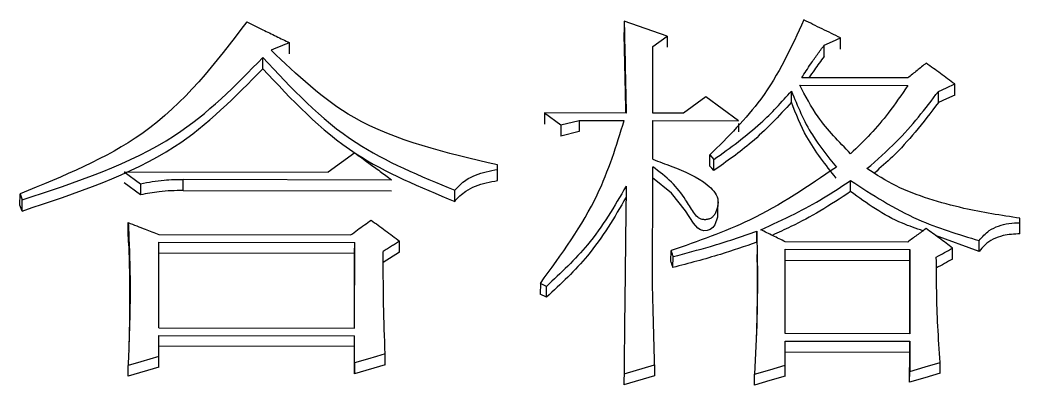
# Model space of a CAD drawing. Header units: millimetres. Extents: x 2384 to 4064, y 886 to 2074.
# Drawn here: x 2776.32 to 2781.62, y 1849.41 to 1851.35 of the extents above; entities that cross this region are included whole.
import ezdxf

# ---------------------------------------------------------------- set-up
doc = ezdxf.new("R2010")
doc.units = ezdxf.units.MM

msp = doc.modelspace()

# ---------------------------------------------------------------- linework, layer by layer
at = {"color": 7, "linetype": 'Continuous', "lineweight": 25}
for p, q in [((2779.5184, 1851.3428), (2779.5182, 1851.2829)), ((2779.7455, 1851.2639), (2779.5184, 1851.3428)), ((2779.6698, 1851.2091), (2779.7455, 1851.2639)), ((2779.6696, 1850.8548), (2779.6698, 1851.2091)), ((2780.5782, 1851.1556), (2780.5784, 1851.2153)), ((2777.6034, 1851.0904), (2777.6036, 1851.1501)), ((2781.0218, 1851.0415), (2780.4593, 1851.0425)), ((2780.4485, 1851.0032), (2781.0218, 1851.0021)), ((2779.9509, 1850.9411), (2779.8318, 1850.8545)), ((2780.1239, 1850.8145), (2779.9509, 1850.9411)), ((2780.405, 1850.9124), (2780.4052, 1850.9718)), ((2781.1838, 1850.9109), (2781.1841, 1850.9703)), ((2779.0963, 1850.8559), (2779.1828, 1850.7926)), ((2779.5289, 1850.8551), (2779.0963, 1850.8559)), ((2779.8318, 1850.8545), (2779.6696, 1850.8548)), ((2779.1828, 1850.7926), (2779.1825, 1850.7334)), ((2779.1828, 1850.7926), (2779.2801, 1850.8161)), ((2779.2801, 1850.8161), (2779.518, 1850.8157)), ((2779.6694, 1850.6099), (2779.6695, 1850.8154)), ((2779.6695, 1850.8154), (2780.1239, 1850.8145)), ((2780.1238, 1850.7997), (2780.1236, 1850.7554)), ((2779.2799, 1850.7569), (2779.1825, 1850.7334)), ((2778.0901, 1850.6445), (2777.9494, 1850.5418)), ((2779.972, 1850.5742), (2779.9722, 1850.6332)), ((2778.8473, 1850.556), (2778.8473, 1850.5798)), ((2779.669, 1849.9188), (2779.6694, 1850.5704)), ((2776.8677, 1850.5438), (2776.9542, 1850.4803)), ((2776.8677, 1850.5438), (2777.9494, 1850.5418)), ((2778.847, 1850.4972), (2778.8473, 1850.556)), ((2776.954, 1850.4216), (2776.8675, 1850.485)), ((2776.9542, 1850.4803), (2776.954, 1850.4216)), ((2777.1811, 1850.4449), (2777.1814, 1850.5037)), ((2777.1814, 1850.5037), (2778.2847, 1850.5016)), ((2776.3157, 1850.3673), (2776.3159, 1850.426)), ((2776.316, 1850.426), (2776.3268, 1850.3942)), ((2777.1811, 1850.4449), (2778.2845, 1850.4429)), ((2776.3265, 1850.3356), (2776.3157, 1850.3673)), ((2776.3265, 1850.3356), (2776.3268, 1850.3942)), ((2780.0155, 1850.3283), (2780.0157, 1850.3872)), ((2781.6163, 1850.2734), (2781.6163, 1850.2972)), ((2781.6161, 1850.2149), (2781.6163, 1850.2734)), ((2776.8918, 1850.1504), (2776.8889, 1850.2157)), ((2777.0514, 1850.2103), (2778.0682, 1850.2084)), ((2780.2206, 1850.1699), (2780.2209, 1850.2283)), ((2781.3997, 1850.1201), (2781.1692, 1850.2054)), ((2777.0511, 1849.716), (2777.0514, 1850.1705)), ((2777.0514, 1850.1705), (2778.0898, 1850.1686)), ((2778.0896, 1849.7141), (2778.0898, 1850.1686)), ((2778.0896, 1850.1103), (2778.0898, 1850.1686)), ((2781.0213, 1850.1712), (2780.3723, 1850.1724)), ((2778.0896, 1850.1103), (2777.0511, 1850.1122)), ((2778.0893, 1849.7141), (2778.0896, 1850.1103)), ((2778.3276, 1850.1178), (2778.241, 1850.0623)), ((2779.7662, 1850.0676), (2779.7665, 1850.1258)), ((2779.777, 1850.0357), (2779.7773, 1850.0939)), ((2780.372, 1849.686), (2780.3723, 1850.1326)), ((2780.3723, 1850.1326), (2781.0321, 1850.1314)), ((2781.0321, 1850.1314), (2781.0318, 1849.6848)), ((2780.372, 1850.0743), (2781.0319, 1850.0731)), ((2781.0316, 1849.6848), (2781.0319, 1850.0731)), ((2779.074, 1849.9519), (2779.0738, 1849.8938)), ((2779.1064, 1849.9359), (2779.074, 1849.9519)), ((2779.1062, 1849.8778), (2779.1064, 1849.9359)), ((2779.1062, 1849.8778), (2779.0738, 1849.8938)), ((2777.0511, 1849.716), (2778.0896, 1849.7141)), ((2777.051, 1849.564), (2777.0511, 1849.6761)), ((2777.0511, 1849.6761), (2778.0895, 1849.6742)), ((2778.0894, 1849.5301), (2778.0895, 1849.6742)), ((2781.0318, 1849.6848), (2780.372, 1849.686)), ((2778.0893, 1849.6165), (2777.051, 1849.6184)), ((2778.0892, 1849.4726), (2778.0893, 1849.6165)), ((2780.3719, 1849.5179), (2780.372, 1849.646)), ((2780.372, 1849.646), (2781.0318, 1849.6448)), ((2781.0318, 1849.6448), (2781.0317, 1849.4846)), ((2778.2515, 1849.5203), (2778.2517, 1849.5778)), ((2780.3719, 1849.5883), (2781.0316, 1849.5871)), ((2781.0315, 1849.4272), (2781.0316, 1849.5871)), ((2776.8885, 1849.4588), (2776.8887, 1849.5163)), ((2777.0508, 1849.5065), (2776.8885, 1849.4588)), ((2778.0894, 1849.5301), (2778.0892, 1849.4726)), ((2778.2515, 1849.5203), (2778.0892, 1849.4726)), ((2779.5173, 1849.4714), (2779.6796, 1849.5192)), ((2779.6796, 1849.5192), (2779.6793, 1849.4617)), ((2779.6793, 1849.4617), (2779.517, 1849.4139)), ((2780.2093, 1849.4127), (2780.2096, 1849.4701)), ((2781.0315, 1849.4272), (2781.0317, 1849.4846))]:
    msp.add_line(p, q, dxfattribs=at)
at = {"color": 7, "linetype": 'Continuous', "lineweight": 25, "flags": 128}
for points in [[(2779.7455, 1851.2639), (2779.7454, 1851.2305), (2779.7453, 1851.2042)], [(2780.5784, 1851.2153), (2780.6217, 1851.2348), (2780.665, 1851.2544)], [(2780.6647, 1851.1946), (2780.6649, 1851.2281), (2780.665, 1851.2544)], [(2777.7443, 1851.2283), (2777.72, 1851.2186), (2777.6956, 1851.2088), (2777.6713, 1851.199), (2777.6469, 1851.1892)], [(2777.7441, 1851.1686), (2777.7442, 1851.2021), (2777.7443, 1851.2283)], [(2781.1841, 1850.9703), (2781.2273, 1850.9899), (2781.2706, 1851.0095)], [(2781.2704, 1850.9501), (2781.2705, 1850.9834), (2781.2706, 1851.0095)], [(2781.2704, 1850.9501), (2781.2271, 1850.9305), (2781.1838, 1850.9109)], [(2779.0963, 1850.8559), (2779.0961, 1850.8227), (2779.096, 1850.7967)], [(2779.2801, 1850.8161), (2779.28, 1850.783), (2779.2799, 1850.7569)], [(2779.9723, 1850.6331), (2779.9831, 1850.6212), (2779.9939, 1850.6093)], [(2779.9937, 1850.5504), (2779.9829, 1850.5623), (2779.9721, 1850.5742)], [(2779.9937, 1850.5504), (2779.9938, 1850.5719), (2779.9939, 1850.5906), (2779.9939, 1850.6093)], [(2780.0136, 1850.3283), (2780.013, 1850.3022), (2779.9995, 1850.2627), (2779.9884, 1850.2477), (2779.9748, 1850.2377), (2779.9578, 1850.2321), (2779.9398, 1850.2313), (2779.922, 1850.2357), (2779.9085, 1850.244), (2779.8861, 1850.2713), (2779.8434, 1850.3366), (2779.7685, 1850.4295), (2779.6692, 1850.5115), (2779.6692, 1850.5115)], [(2780.7184, 1850.4384), (2780.7185, 1850.4537), (2780.7186, 1850.469), (2780.7187, 1850.4972)], [(2778.6198, 1850.3868), (2778.6199, 1850.4033), (2778.6199, 1850.4197), (2778.6201, 1850.4455)], [(2776.8889, 1850.2157), (2776.8891, 1850.2484), (2776.8892, 1850.2741)], [(2778.3276, 1850.1178), (2778.3277, 1850.1505), (2778.3278, 1850.1761)], [(2781.259, 1850.0806), (2781.2592, 1850.1133), (2781.2593, 1850.1389)], [(2781.3997, 1850.1201), (2781.3998, 1850.1363), (2781.3998, 1850.1526), (2781.3999, 1850.1785)], [(2781.0319, 1850.0731), (2781.032, 1850.1057), (2781.0321, 1850.1314)], [(2778.0893, 1849.6165), (2778.0894, 1849.6488), (2778.0895, 1849.6742)], [(2781.0316, 1849.5871), (2781.0317, 1849.6194), (2781.0318, 1849.6448)], [(2777.051, 1849.564), (2777.004, 1849.5502), (2776.957, 1849.5364), (2776.8887, 1849.5163)], [(2777.0508, 1849.5065), (2777.0509, 1849.5387), (2777.051, 1849.564)], [(2778.2517, 1849.5778), (2778.2047, 1849.564), (2778.1577, 1849.5502), (2778.0894, 1849.5301)], [(2780.2096, 1849.4701), (2780.2907, 1849.494), (2780.3719, 1849.5179)], [(2780.3716, 1849.4604), (2780.3718, 1849.4926), (2780.3719, 1849.5179)], [(2781.0317, 1849.4846), (2781.1129, 1849.5085), (2781.194, 1849.5324)], [(2781.1938, 1849.4749), (2781.1939, 1849.5071), (2781.194, 1849.5324)], [(2779.5173, 1849.4714), (2779.5171, 1849.4392), (2779.517, 1849.4139)], [(2780.3716, 1849.4604), (2780.2905, 1849.4365), (2780.2093, 1849.4127)], [(2781.1938, 1849.4749), (2781.1126, 1849.451), (2781.0315, 1849.4272)]]:
    msp.add_lwpolyline(points, dxfattribs=at)
at = {"color": 7, "linetype": 'Continuous', "lineweight": 25}
for points, knots in [([(2777.5172, 1851.3386), (2777.3532, 1851.1224), (2777.0547, 1850.7289), (2776.5454, 1850.5201), (2776.3159, 1850.426)], [0, 0, 0, 0, 0.549466, 1, 1, 1, 1]), ([(2777.5172, 1851.3386), (2777.5457, 1851.3248), (2777.5978, 1851.2995), (2777.6735, 1851.2627), (2777.7207, 1851.2398), (2777.7443, 1851.2283)], [0, 0, 0, 0, 0.376897, 0.688448, 1, 1, 1, 1]), ([(2779.5184, 1851.3428), (2779.5197, 1851.2843), (2779.522, 1851.1739), (2779.5256, 1851.0113), (2779.5278, 1850.9072), (2779.5289, 1850.8551)], [0, 0, 0, 0, 0.360863, 0.680431, 1, 1, 1, 1]), ([(2780.4703, 1851.3489), (2780.4042, 1851.2046), (2780.2854, 1850.9448), (2780.0685, 1850.729), (2779.9722, 1850.6332)], [0, 0, 0, 0, 0.555743, 1, 1, 1, 1]), ([(2780.665, 1851.2544), (2780.6325, 1851.2701), (2780.5677, 1851.3017), (2780.5028, 1851.3331), (2780.4703, 1851.3489)], [0, 0, 0, 0, 0.500001, 1, 1, 1, 1]), ([(2779.5274, 1850.8551), (2779.5266, 1850.8941), (2779.5246, 1850.9851), (2779.5215, 1851.1278), (2779.5193, 1851.2312), (2779.5182, 1851.2829)], [0, 0, 0, 0, 0.273101, 0.636549, 1, 1, 1, 1]), ([(2780.4593, 1851.0425), (2780.4751, 1851.0672), (2780.5017, 1851.1088), (2780.5423, 1851.166), (2780.5664, 1851.1989), (2780.5784, 1851.2153)], [0, 0, 0, 0, 0.420893, 0.710402, 1, 1, 1, 1]), ([(2776.3268, 1850.3942), (2776.6144, 1850.4893), (2777.1215, 1850.657), (2777.458, 1851.0011), (2777.6036, 1851.15)], [0, 0, 0, 0, 0.567325, 1, 1, 1, 1]), ([(2777.6036, 1851.15), (2777.7549, 1850.9866), (2778.0294, 1850.69), (2778.4371, 1850.5213), (2778.6201, 1850.4455)], [0, 0, 0, 0, 0.5512472, 1, 1, 1, 1]), ([(2778.8473, 1850.5798), (2778.5763, 1850.6431), (2778.0996, 1850.7546), (2777.7834, 1851.0582), (2777.6469, 1851.1892)], [0, 0, 0, 0, 0.568428, 1, 1, 1, 1]), ([(2780.5782, 1851.1556), (2780.5606, 1851.1321), (2780.5328, 1851.0948), (2780.5073, 1851.0565), (2780.4979, 1851.0424)], [0, 0, 0, 0, 0.63192, 1, 1, 1, 1]), ([(2776.3265, 1850.3356), (2776.6142, 1850.4306), (2777.1211, 1850.5979), (2777.4577, 1850.9417), (2777.6033, 1851.0904)], [0, 0, 0, 0, 0.567431, 1, 1, 1, 1]), ([(2777.6034, 1851.0904), (2777.7547, 1850.9271), (2778.0293, 1850.6309), (2778.4369, 1850.4625), (2778.6198, 1850.3868)], [0, 0, 0, 0, 0.551151, 1, 1, 1, 1]), ([(2781.1192, 1851.12), (2781.103, 1851.1069), (2781.0705, 1851.0807), (2781.0381, 1851.0546), (2781.0218, 1851.0415)], [0, 0, 0, 0, 0.500001, 1, 1, 1, 1]), ([(2781.2706, 1851.0095), (2781.2454, 1851.0279), (2781.1949, 1851.0648), (2781.1445, 1851.1016), (2781.1192, 1851.12)], [0, 0, 0, 0, 0.500001, 1, 1, 1, 1]), ([(2780.7187, 1850.6397), (2780.6569, 1850.7028), (2780.5472, 1850.815), (2780.4785, 1850.946), (2780.4485, 1851.0032)], [0, 0, 0, 0, 0.563444, 1, 1, 1, 1]), ([(2781.0218, 1851.0021), (2780.9885, 1850.9527), (2780.9286, 1850.8641), (2780.8264, 1850.743), (2780.7547, 1850.6742), (2780.7187, 1850.6397)], [0, 0, 0, 0, 0.385333, 0.691685, 1, 1, 1, 1]), ([(2779.9939, 1850.6093), (2780.08, 1850.6711), (2780.2327, 1850.7807), (2780.3528, 1850.9137), (2780.4052, 1850.9717)], [0, 0, 0, 0, 0.56336, 1, 1, 1, 1]), ([(2780.4052, 1850.9717), (2780.4374, 1850.8924), (2780.4953, 1850.7498), (2780.5976, 1850.6243), (2780.643, 1850.5687)], [0, 0, 0, 0, 0.556662, 1, 1, 1, 1]), ([(2780.8053, 1850.5604), (2780.8583, 1850.6071), (2780.9565, 1850.6934), (2781.0799, 1850.8326), (2781.1493, 1850.9243), (2781.1841, 1850.9703)], [0, 0, 0, 0, 0.37017, 0.684341, 1, 1, 1, 1]), ([(2780.405, 1850.9124), (2780.3373, 1850.8389), (2780.2156, 1850.7068), (2780.0619, 1850.5985), (2779.9937, 1850.5504)], [0, 0, 0, 0, 0.55642, 1, 1, 1, 1]), ([(2780.6427, 1850.5098), (2780.586, 1850.581), (2780.4852, 1850.7074), (2780.4294, 1850.85), (2780.405, 1850.9124)], [0, 0, 0, 0, 0.5629901, 1, 1, 1, 1]), ([(2781.1838, 1850.9109), (2781.1435, 1850.8583), (2781.0681, 1850.7596), (2780.9553, 1850.6339), (2780.8771, 1850.5656), (2780.8445, 1850.5372)], [0, 0, 0, 0, 0.400337, 0.750384, 1, 1, 1, 1]), ([(2779.074, 1849.9519), (2779.1855, 1850.1052), (2779.3836, 1850.3778), (2779.4771, 1850.6824), (2779.518, 1850.8157)], [0, 0, 0, 0, 0.562636, 1, 1, 1, 1]), ([(2778.0901, 1850.6445), (2778.1148, 1850.6263), (2778.1596, 1850.5935), (2778.2245, 1850.5459), (2778.2647, 1850.5164), (2778.2847, 1850.5016)], [0, 0, 0, 0, 0.380765, 0.690382, 1, 1, 1, 1]), ([(2779.6694, 1850.6099), (2779.7031, 1850.5976), (2779.8045, 1850.5604), (2779.9224, 1850.5098), (2779.9953, 1850.4417), (2780.0181, 1850.4019), (2780.0144, 1850.3598), (2780.005, 1850.3279), (2779.9901, 1850.3064), (2779.9756, 1850.2954), (2779.9583, 1850.2899), (2779.9398, 1850.289), (2779.9222, 1850.2931), (2779.9021, 1850.3062), (2779.8779, 1850.342), (2779.8379, 1850.4064), (2779.7725, 1850.4926), (2779.7042, 1850.5441), (2779.6694, 1850.5704)], [0, 0, 0, 0, 0.104455, 0.314538, 0.365413, 0.416689, 0.461691, 0.509286, 0.529557, 0.546773, 0.564037, 0.580954, 0.598429, 0.614262, 0.652197, 0.737834, 0.86664, 1, 1, 1, 1]), ([(2780.643, 1850.5687), (2780.4952, 1850.4676), (2780.229, 1850.2856), (2779.9088, 1850.175), (2779.7665, 1850.1258)], [0, 0, 0, 0, 0.555385, 1, 1, 1, 1]), ([(2781.6163, 1850.2972), (2781.5165, 1850.3125), (2781.3524, 1850.3375), (2781.133, 1850.3978), (2780.9561, 1850.4638), (2780.8552, 1850.5284), (2780.8053, 1850.5604)], [0, 0, 0, 0, 0.344082, 0.565383, 0.784584, 1, 1, 1, 1]), ([(2778.6201, 1850.4455), (2778.6385, 1850.4651), (2778.6691, 1850.4976), (2778.7301, 1850.5276), (2778.787, 1850.5456), (2778.8271, 1850.5526), (2778.8473, 1850.556)], [0, 0, 0, 0, 0.329917, 0.550134, 0.774051, 1, 1, 1, 1]), ([(2776.9542, 1850.4803), (2776.996, 1850.488), (2777.0709, 1850.5017), (2777.1476, 1850.5031), (2777.1814, 1850.5036)], [0, 0, 0, 0, 0.5590432, 1, 1, 1, 1]), ([(2778.6198, 1850.3868), (2778.6382, 1850.4063), (2778.6689, 1850.4388), (2778.7298, 1850.4688), (2778.7868, 1850.4868), (2778.8269, 1850.4937), (2778.847, 1850.4972)], [0, 0, 0, 0, 0.329802, 0.55002, 0.773982, 1, 1, 1, 1]), ([(2779.5287, 1850.4677), (2779.4666, 1850.3606), (2779.355, 1850.1681), (2779.1828, 1850.0073), (2779.1064, 1849.9359)], [0, 0, 0, 0, 0.556097, 1, 1, 1, 1]), ([(2779.5287, 1850.4677), (2779.528, 1850.4073), (2779.5259, 1850.2264), (2779.522, 1849.8948), (2779.519, 1849.6222), (2779.5173, 1849.4714)], [0, 0, 0, 0, 0.1825466, 0.547641, 1, 1, 1, 1]), ([(2780.2425, 1850.2362), (2780.3029, 1850.2639), (2780.4166, 1850.316), (2780.576, 1850.4031), (2780.671, 1850.4658), (2780.7187, 1850.4972)], [0, 0, 0, 0, 0.361618, 0.679963, 1, 1, 1, 1]), ([(2780.7187, 1850.4972), (2780.8336, 1850.4222), (2781.0406, 1850.2872), (2781.2893, 1850.212), (2781.3999, 1850.1785)], [0, 0, 0, 0, 0.554843, 1, 1, 1, 1]), ([(2777.1811, 1850.4449), (2777.1381, 1850.4438), (2777.0614, 1850.442), (2776.9867, 1850.4278), (2776.954, 1850.4216)], [0, 0, 0, 0, 0.560892, 1, 1, 1, 1]), ([(2779.5284, 1850.4089), (2779.4663, 1850.302), (2779.3547, 1850.1098), (2779.1826, 1849.9491), (2779.1062, 1849.8778)], [0, 0, 0, 0, 0.556042, 1, 1, 1, 1]), ([(2780.7184, 1850.4384), (2780.665, 1850.4034), (2780.5638, 1850.337), (2780.423, 1850.2617), (2780.3364, 1850.2217), (2780.3031, 1850.2064)], [0, 0, 0, 0, 0.408145, 0.772939, 1, 1, 1, 1]), ([(2781.1019, 1850.2302), (2781.0651, 1850.2429), (2780.9222, 1850.2919), (2780.8052, 1850.376), (2780.7184, 1850.4384)], [0, 0, 0, 0, 0.257784, 1, 1, 1, 1]), ([(2776.8892, 1850.2741), (2776.8915, 1850.2258), (2776.8987, 1850.0759), (2776.9009, 1849.8234), (2776.8928, 1849.6187), (2776.8887, 1849.5163)], [0, 0, 0, 0, 0.192147, 0.59577, 1, 1, 1, 1]), ([(2776.8892, 1850.2741), (2776.9042, 1850.2682), (2776.9342, 1850.2564), (2776.9883, 1850.2351), (2777.0273, 1850.2198), (2777.0514, 1850.2103)], [0, 0, 0, 0, 0.277504, 0.555008, 1, 1, 1, 1]), ([(2778.0682, 1850.2084), (2778.0806, 1850.2175), (2778.1048, 1850.2352), (2778.1409, 1850.2616), (2778.1646, 1850.279), (2778.1764, 1850.2877)], [0, 0, 0, 0, 0.342692, 0.671346, 1, 1, 1, 1]), ([(2778.1764, 1850.2877), (2778.2017, 1850.2691), (2778.2395, 1850.2412), (2778.29, 1850.204), (2778.3152, 1850.1854), (2778.3278, 1850.1761)], [0, 0, 0, 0, 0.5, 0.75, 1, 1, 1, 1]), ([(2781.1187, 1850.2425), (2781.1025, 1850.2307), (2781.07, 1850.2069), (2781.0376, 1850.1831), (2781.0213, 1850.1712)], [0, 0, 0, 0, 0.500001, 1, 1, 1, 1]), ([(2781.2593, 1850.1389), (2781.2359, 1850.1562), (2781.189, 1850.1908), (2781.1421, 1850.2253), (2781.1187, 1850.2425)], [0, 0, 0, 0, 0.500001, 1, 1, 1, 1]), ([(2781.3999, 1850.1785), (2781.4162, 1850.1977), (2781.4432, 1850.2298), (2781.5017, 1850.2578), (2781.5576, 1850.2716), (2781.5967, 1850.2728), (2781.6163, 1850.2734)], [0, 0, 0, 0, 0.328374, 0.548346, 0.773135, 1, 1, 1, 1]), ([(2779.7773, 1850.0939), (2779.8438, 1850.1114), (2779.9522, 1850.1398), (2780.0995, 1850.1862), (2780.1804, 1850.2143), (2780.2209, 1850.2283)], [0, 0, 0, 0, 0.442714, 0.721209, 1, 1, 1, 1]), ([(2780.2209, 1850.2283), (2780.222, 1850.1737), (2780.2252, 1850.0206), (2780.2239, 1849.7679), (2780.2144, 1849.5694), (2780.2096, 1849.4701)], [0, 0, 0, 0, 0.2166413, 0.6081517, 1, 1, 1, 1]), ([(2780.3723, 1850.1724), (2780.3507, 1850.183), (2780.3074, 1850.2043), (2780.2641, 1850.2256), (2780.2425, 1850.2362)], [0, 0, 0, 0, 0.500001, 1, 1, 1, 1]), ([(2781.6161, 1850.2149), (2781.5858, 1850.2134), (2781.5361, 1850.2108), (2781.4734, 1850.1876), (2781.4294, 1850.1581), (2781.4095, 1850.1327), (2781.3997, 1850.1201)], [0, 0, 0, 0, 0.348919, 0.571355, 0.788309, 1, 1, 1, 1]), ([(2776.8919, 1850.1542), (2776.8946, 1850.0601), (2776.8986, 1849.9212), (2776.8955, 1849.7346), (2776.8934, 1849.6495), (2776.8922, 1849.6105), (2776.8918, 1849.5966), (2776.8917, 1849.5949), (2776.8917, 1849.594)], [0, 0, 0, 0, 0.515405, 0.761808, 0.888747, 0.953616, 0.97313, 1, 1, 1, 1]), ([(2778.3278, 1850.1761), (2778.3206, 1850.1715), (2778.3062, 1850.1623), (2778.2845, 1850.1484), (2778.2629, 1850.1345), (2778.2485, 1850.1252), (2778.2412, 1850.1206)], [0, 0, 0, 0, 0.25, 0.5, 0.75, 1, 1, 1, 1]), ([(2780.2206, 1850.1699), (2780.157, 1850.1477), (2780.0526, 1850.1114), (2779.9034, 1850.0694), (2779.8192, 1850.0469), (2779.777, 1850.0357)], [0, 0, 0, 0, 0.438491, 0.719172, 1, 1, 1, 1]), ([(2781.1727, 1850.0914), (2781.1871, 1850.0993), (2781.216, 1850.1151), (2781.2449, 1850.131), (2781.2593, 1850.1389)], [0, 0, 0, 0, 0.500002, 1, 1, 1, 1]), ([(2778.2517, 1849.5778), (2778.2483, 1849.665), (2778.243, 1849.7992), (2778.2413, 1849.98), (2778.2413, 1850.0737), (2778.2412, 1850.1206)], [0, 0, 0, 0, 0.480633, 0.740306, 1, 1, 1, 1]), ([(2779.7665, 1850.1258), (2779.7683, 1850.1205), (2779.7719, 1850.1098), (2779.7755, 1850.0992), (2779.7773, 1850.0939)], [0, 0, 0, 0, 0.500003, 1, 1, 1, 1]), ([(2780.2218, 1850.1051), (2780.2228, 1850.0286), (2780.2241, 1849.9186), (2780.2213, 1849.7642), (2780.2193, 1849.6967), (2780.2182, 1849.6636), (2780.2179, 1849.6559), (2780.2178, 1849.6545), (2780.2178, 1849.6548), (2780.2178, 1849.6549)], [0, 0, 0, 0, 0.54551, 0.783882, 0.931655, 0.979878, 0.989191, 0.998404, 1, 1, 1, 1]), ([(2781.194, 1849.5324), (2781.189, 1849.5965), (2781.1793, 1849.7218), (2781.1741, 1849.9083), (2781.1732, 1850.0303), (2781.1727, 1850.0914)], [0, 0, 0, 0, 0.343687, 0.671772, 1, 1, 1, 1]), ([(2781.259, 1850.0806), (2781.2446, 1850.0727), (2781.2158, 1850.0569), (2781.1869, 1850.041), (2781.1725, 1850.0331)], [0, 0, 0, 0, 0.500001, 1, 1, 1, 1]), ([(2779.6796, 1849.5192), (2779.6784, 1849.5631), (2779.6761, 1849.6519), (2779.6726, 1849.7851), (2779.6702, 1849.8743), (2779.669, 1849.9188)], [0, 0, 0, 0, 0.329553, 0.664776, 1, 1, 1, 1])]:
    msp.add_open_spline(points, degree=3, knots=knots, dxfattribs=at)
msp.add_open_spline([(2779.777, 1850.0357), (2779.7752, 1850.041), (2779.7716, 1850.0516), (2779.768, 1850.0622), (2779.7662, 1850.0675)], degree=3, dxfattribs=at)

doc.saveas('drawing.dxf')
